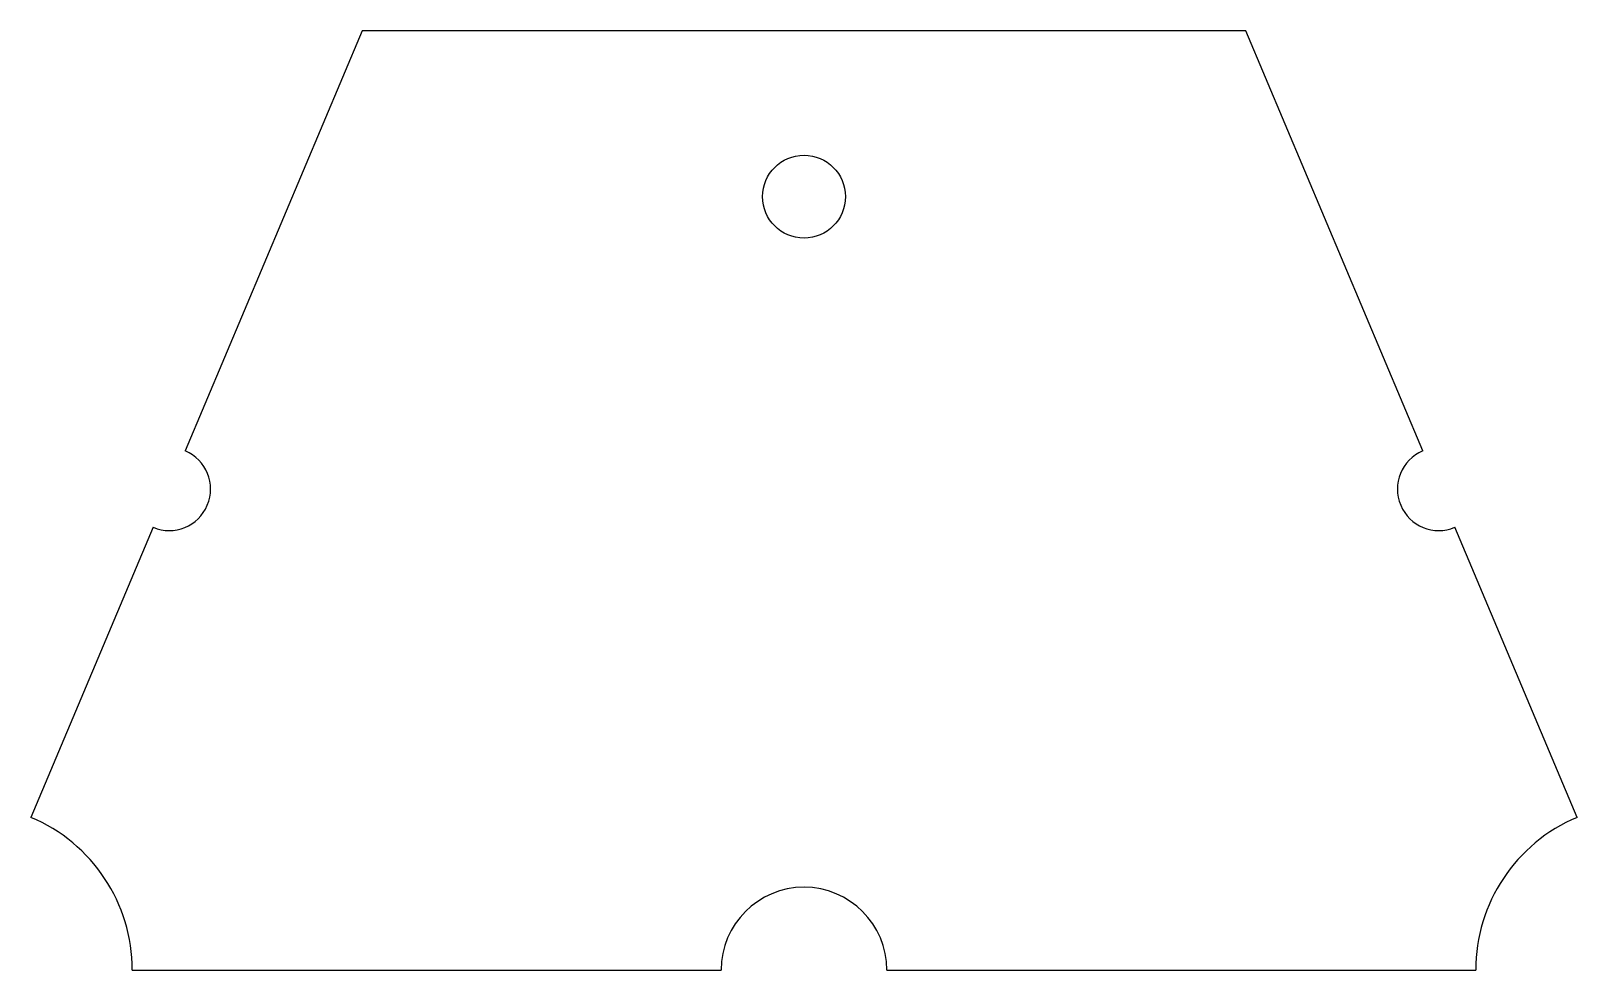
# Model space of a CAD drawing. Header units: inches. Extents: x 2 to 9, y 2 to 6.25.
import ezdxf

# ---------------------------------------------------------------- set-up
doc = ezdxf.new("R2010")
doc.units = ezdxf.units.IN
doc.header["$MEASUREMENT"] = 0
doc.layers.get('0').update_dxf_attribs({"linetype": 'CONTINUOUS'})

msp = doc.modelspace()

# ---------------------------------------------------------------- linework, layer by layer
for p, q in [((3.4989, 6.25, 0.036), (2.6983, 4.3492, 0.036)), ((7.4989, 6.25, 0.036), (3.4989, 6.25, 0.036)), ((8.2995, 4.3492, 0.036), (7.4989, 6.25, 0.036)), ((2.5528, 4.0036, 0.036), (2, 2.6912, 0.036)), ((8.9978, 2.6912, 0.036), (8.445, 4.0036, 0.036)), ((2.4589, 2, 0.036), (5.1239, 2, 0.036)), ((5.8739, 2, 0.036), (8.5389, 2, 0.036))]:
    msp.add_line(p, q)
msp.add_circle((5.4989, 5.5), 0.1875)
for centre, radius, start, end in [((2.6255, 4.1764, 0.036), 0.1875, 247.16032, 67.16032), ((8.3722, 4.1764, 0.036), 0.1875, 112.83968, 292.83968), ((1.7089, 2, 0.036), 0.75, 0, 67.16032), ((9.2889, 2, 0.036), 0.75, 112.83968, 180), ((5.4989, 2, 0.036), 0.375, 0, 180)]:
    msp.add_arc(centre, radius, start, end)

doc.saveas('drawing.dxf')
